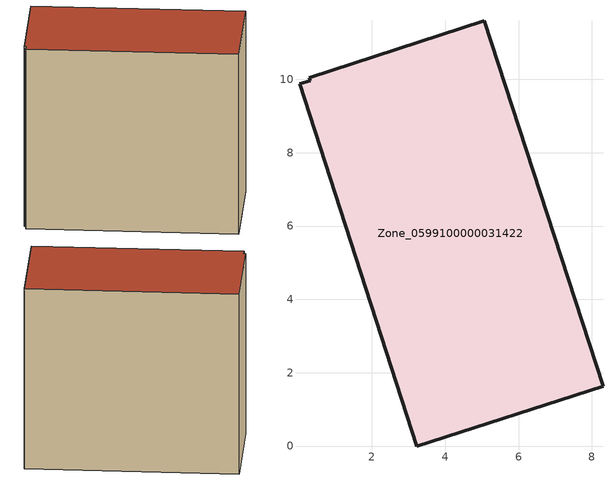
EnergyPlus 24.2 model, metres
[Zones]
Zone_0599100000031422
 floor ground (C_G): 0.31,9.96 0.29,10.05 5.07,11.59 8.3,1.62 3.23,0 0.03,9.88 z0
 wall outside (C_F): 3.23,0 8.3,1.62 5.07,11.59 0.29,10.05 0.31,9.96 0.03,9.88 3.23,0 z0:9.52
 roof outside (C_R): 0.31,9.96 0.03,9.88 3.23,0 8.3,1.62 5.07,11.59 0.29,10.05 z9.52
[BUILDING]
Pand.0599100000031422: North Axis=0; Terrain=City; Loads Convergence Tolerance Value=0.04; Temperature Convergence Tolerance Value=0.4; Solar Distribution=FullExterior; Maximum Number of Warmup Days=25; Minimum Number of Warmup Days=1
[Site:Location]
Rotterdam.The.Hague.AP_ZH_NLD Design_Conditions: Latitude=51.96; Longitude=4.45; Time Zone=1; Elevation=-4.5
[SITE:GROUNDTEMPERATURE:BUILDINGSURFACE]
18, 18, 18, 18, 18, 18, 18, 18, 18, 18, 18, 18
[MATERIAL] Thermal Absorptance=0.9; Solar Absorptance=0.7; Visible Absorptance=0.7
Name | Roughness | Thickness | Conductivity | Density | Specific Heat
G.TI.1992-2005 | MediumSmooth | 0.15 | 0.06 | 540 | 1210
F.TI.1992-2005 | Rough | 0.3 | 0.12 | 1920 | 840
R.TI.1992-2005 | MediumRough | 0.2 | 0.08 | 1500 | 1000
[CONSTRUCTION]
C_G: G.TI.1992-2005
C_F: F.TI.1992-2005
C_R: R.TI.1992-2005
[ZONE]
Zone_0599100000031422: Type=1; Multiplier=1; Ceiling Height=Autocalculate; Volume=Autocalculate; Floor Area=autocalculate; Part of Total Floor Area=Yes
[ZONEINFILTRATION:DESIGNFLOWRATE]
Infil_Zone_0599100000031422: Zone or ZoneList or Space or SpaceList=Zone_0599100000031422; Schedule=AlwaysOn; Design Flow Rate Calculation Method=Flow/Area; Flow Rate per Floor Area=0.0015; Constant Term Coefficient=1; Temperature Term Coefficient=0; Velocity Term Coefficient=0; Velocity Squared Term Coefficient=0
[HVACTEMPLATE:ZONE:IDEALLOADSAIRSYSTEM]
Zone_0599100000031422: Maximum Heating Supply Air Temperature=50; Minimum Cooling Supply Air Temperature=13; Maximum Heating Supply Air Humidity Ratio=0.0156; Minimum Cooling Supply Air Humidity Ratio=0.0077; Heating Limit=NoLimit; Cooling Limit=NoLimit; Dehumidification Control Type=ConstantSensibleHeatRatio; Cooling Sensible Heat Ratio=0.7; Dehumidification Setpoint=60; Humidification Control Type=None; Humidification Setpoint=30; Outdoor Air Method=None; Outdoor Air Flow Rate per Person=0.00944; Outdoor Air Flow Rate per Zone Floor Area=0; Outdoor Air Flow Rate per Zone=0; Demand Controlled Ventilation Type=None; Outdoor Air Economizer Type=NoEconomizer; Heat Recovery Type=None; Sensible Heat Recovery Effectiveness=0.7; Latent Heat Recovery Effectiveness=0.65
[ZONECONTROL:THERMOSTAT]
ThermostatControl_Zone_0599100000031422: Zone or ZoneList=Zone_0599100000031422; Control Type Schedule=DualSetpointControlType; Control 1=Thermostat_Zone_0599100000031422; Temperature Difference Between Cutout And Setpoint=0
[THERMOSTATSETPOINT:DUALSETPOINT]
Thermostat_Zone_0599100000031422: Heating Setpoint Temperature Schedule=HeatingSetpoint_Zone_0599100000031422; Cooling Setpoint Temperature Schedule=CoolingSetpoint_Zone_0599100000031422
[SCHEDULE:COMPACT]
HeatingSetpoint_Zone_0599100000031422: Through: 12/31, For: AllDays, Until: 24:00, 21
CoolingSetpoint_Zone_0599100000031422: Through: 12/31, For: AllDays, Until: 24:00, 24
DualSetpointControlType: Through: 12/31, For: AllDays, Until: 24:00, 4
AlwaysOn: Through: 12/31, For: AllDays, Until: 24:00, 1
